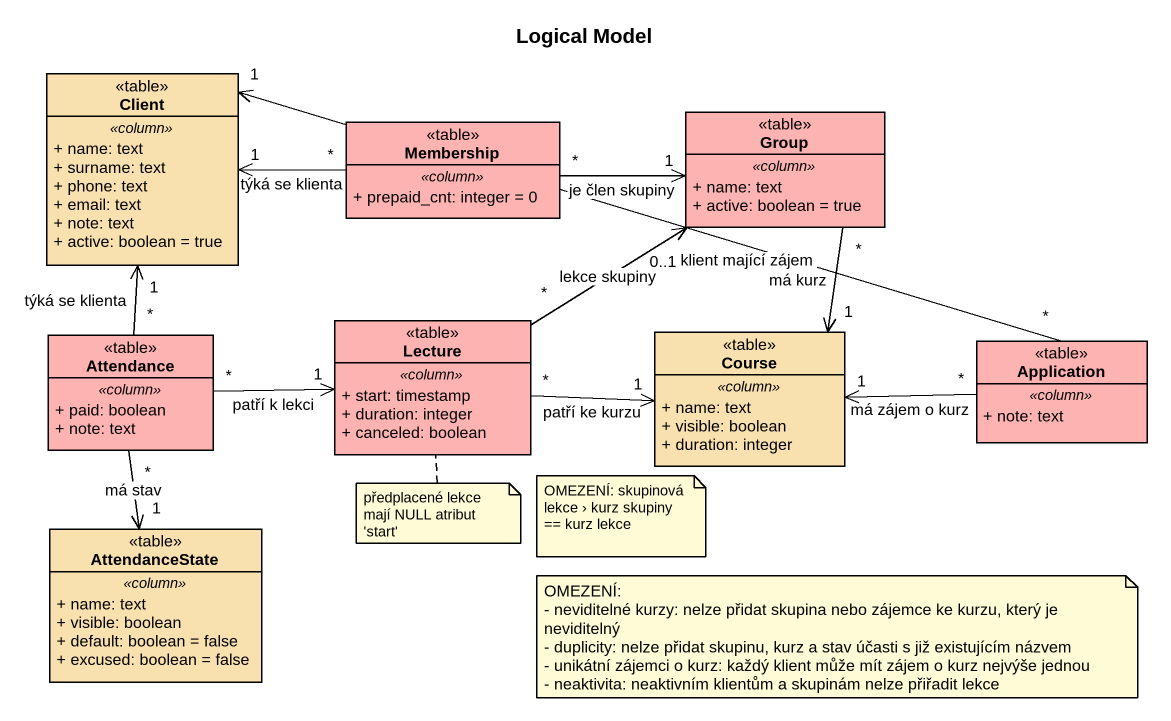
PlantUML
@startuml
title Logical Model
hide circle
hide empty members
skinparam classAttributeIconSize 0
class Client <<table>> #F9E0AF {
  .. <<column>> ..
  + name: text
  + surname: text
  + phone: text
  + email: text
  + note: text
  + active: boolean = true
}
class Membership <<table>> #FEB3B3 {
  .. <<column>> ..
  + prepaid_cnt: integer = 0
}
class "Group" as Group_ <<table>> #FEB3B3 {
  .. <<column>> ..
  + name: text
  + active: boolean = true
}
class Attendance <<table>> #FEB3B3 {
  .. <<column>> ..
  + paid: boolean
  + note: text
}
class Lecture <<table>> #FEB3B3 {
  .. <<column>> ..
  + start: timestamp
  + duration: integer
  + canceled: boolean
}
class Course <<table>> #F9E0AF {
  .. <<column>> ..
  + name: text
  + visible: boolean
  + duration: integer
}
class Application <<table>> #FEB3B3 {
  .. <<column>> ..
  + note: text
}
class AttendanceState <<table>> #F9E0AF {
  .. <<column>> ..
  + name: text
  + visible: boolean
  + default: boolean = false
  + excused: boolean = false
}
Client "1" <-right- "*" Membership : týká se klienta
Client "1" <-right- "*" Application : klient mající zájem
Group_ "1" <-left- "*" Membership : je člen skupiny
Group_ "*" --> "1" Course : má kurz
Attendance "*" -up-> "1" Client : týká se klienta
Attendance "*" -right-> "1" Lecture : patří k lekci
Lecture "*" -up-> "0..1" Group_ : lekce skupiny
Lecture "*" -right-> "1" Course : patří ke kurzu
Application "*" -left-> "1" Course : má zájem o kurz
AttendanceState "1" <-up- "*" Attendance : má stav
note bottom of Lecture : předplacené lekce mají NULL atribut 'start'
note as N2
  OMEZENÍ: skupinová lekce › kurz skupiny == kurz lekce
end note
note as N3
  OMEZENÍ:
  - neviditelné kurzy: nelze přidat skupina nebo zájemce ke kurzu, který je neviditelný
  - duplicity: nelze přidat skupinu, kurz a stav účasti s již existujícím názvem
  - unikátní zájemci o kurz: každý klient může mít zájem o kurz nejvýše jednou
  - neaktivita: neaktivním klientům a skupinám nelze přiřadit lekce
end note
@enduml
